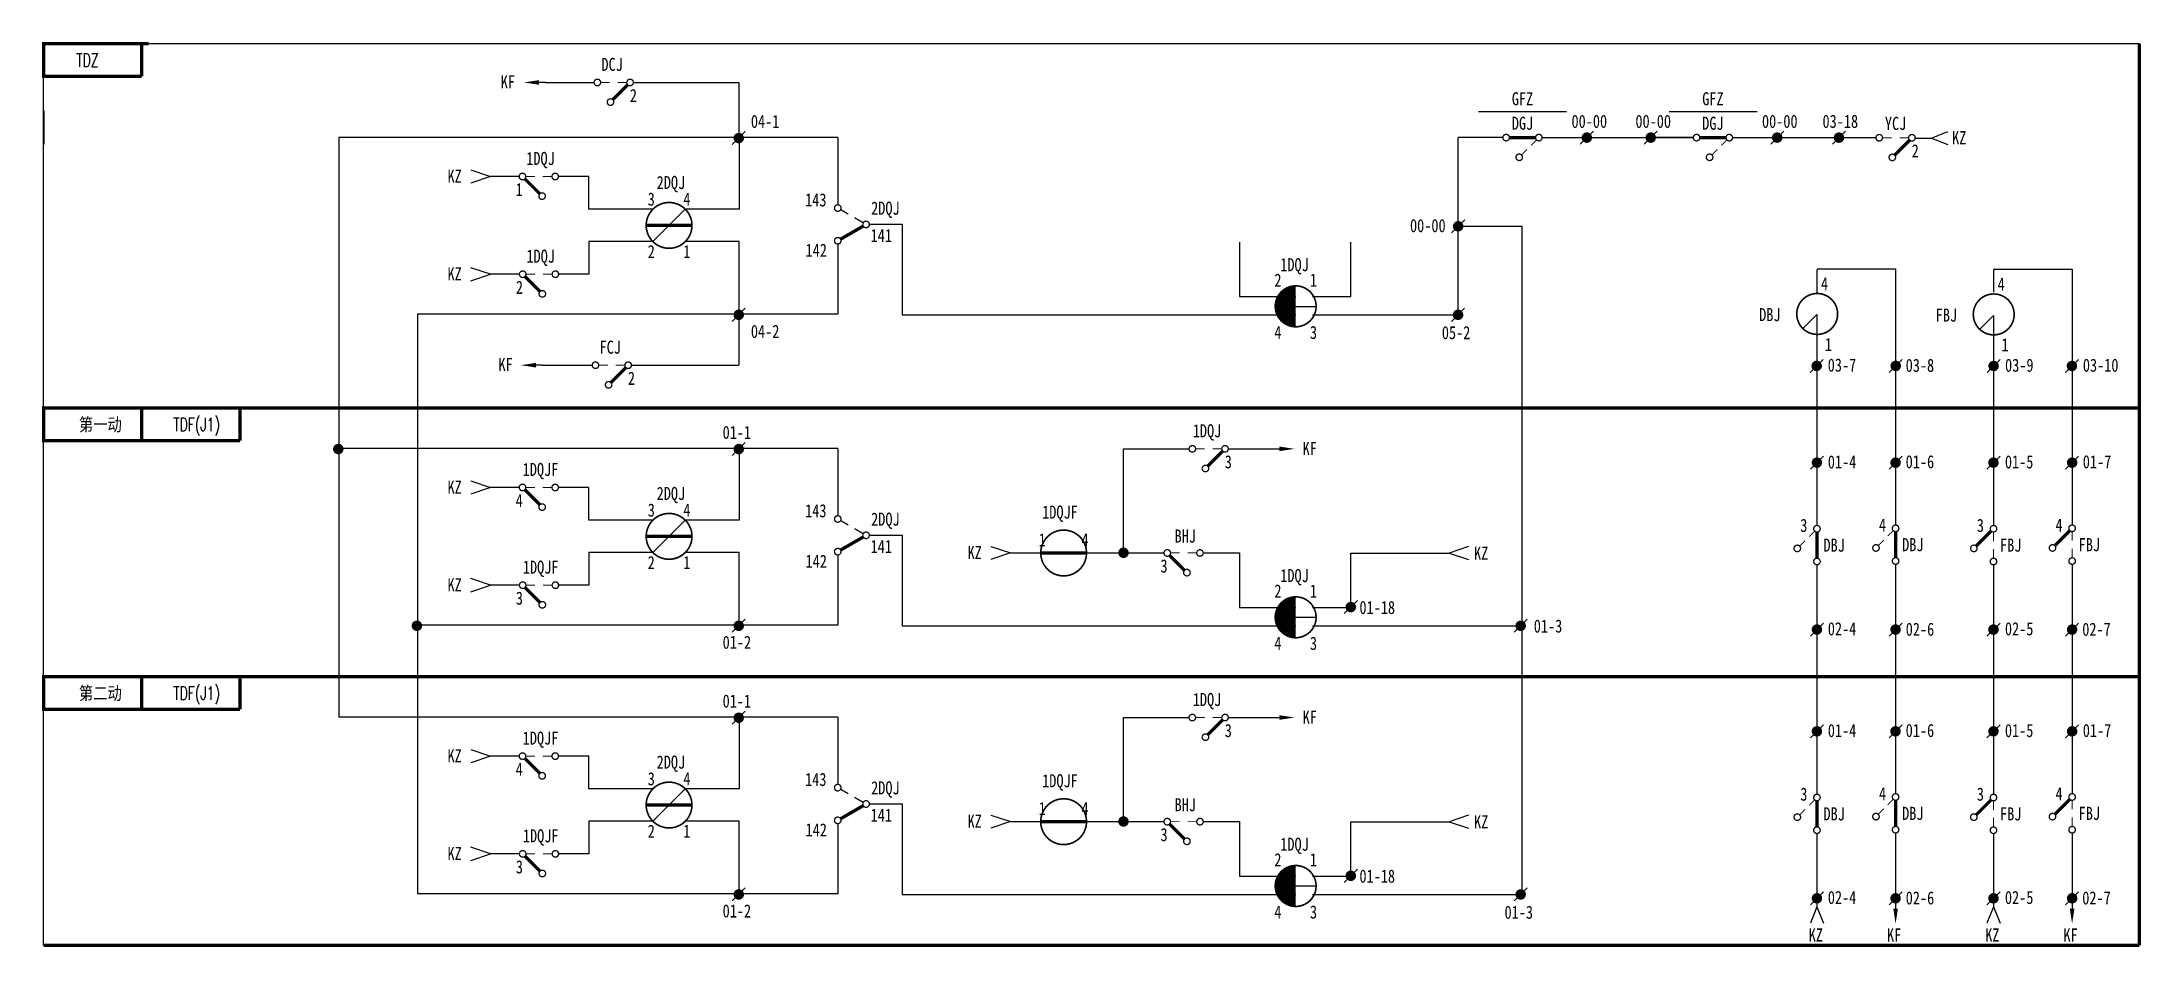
# Model space of a CAD drawing. Extents: x 0 to 321, y 0 to 138.
import ezdxf
from ezdxf.enums import TextEntityAlignment as Align

# ---------------------------------------------------------------- set-up
doc = ezdxf.new("R2010")
doc.units = 0
doc.linetypes.add('DASHED', pattern=[0.75, 0.5, -0.25])
doc.layers.get('0').update_dxf_attribs({"linetype": 'CONTINUOUS'})
doc.layers.add('TIE', color=7, linetype='CONTINUOUS')
doc.styles.add('CHINESE', font='SimSun.ttf', dxfattribs={"width": 0.9})
doc.styles.add('HZ', font='txt.shx', dxfattribs={"width": 0.7, "bigfont": 'hztxt.shx'})

# ---------------------------------------------------------------- blocks, each defined once
blk = doc.blocks.new('144')
at = {"const_width": 0.2}
for points in [[(1, 0, -1), (0, 0, -1)], [(6, 0, -1), (5, 0, -1)], [(4, -3, -1), (3, -3, -1)]]:
    blk.add_lwpolyline(points, format="xyb", close=True, dxfattribs=at)
for points, const_width in [([(2.4, 0), (1, 0)], 0.15), ([(5, 0), (3.6, 0)], 0.15), ([(0.85, -0.35), (3.15, -2.65)], 0.5)]:
    blk.add_lwpolyline(points, dxfattribs=dict(const_width=const_width))
blk.add_lwpolyline([(5.5, -1.3, 0, 0, 0), (5.5, -2.3, 0.8, 0, 0), (5.5, -4.5, 0, 0, 0)], format="xyseb")
at = {"width": 0.8}
for tag, p in [('RELAY', (3, 2.2)), ('0', (0, -2))]:
    blk.add_attdef(tag, text='', height=2, dxfattribs=at).set_placement(p, align=Align.MIDDLE)
blk = doc.blocks.new('W54')
for p, q in [((0, 0), (3, 1)), ((3, -1), (0, 0))]:
    blk.add_line(p, q)
blk = doc.blocks.new('W55')
at = {"rotation": 180}
blk.add_blockref('W54', (0, 0), dxfattribs=at)
blk = doc.blocks.new('W21')
blk.add_line((-1, -1), (1, 1))
at = {"const_width": 0.8}
blk.add_lwpolyline([(-0.4, 0, 1), (0.4, 0, 1)], format="xyb", close=True, dxfattribs=at)
blk = doc.blocks.new('W22')
at = {"const_width": 0.8}
blk.add_lwpolyline([(-0.4, 0, 1), (0.4, 0, 1)], format="xyb", close=True, dxfattribs=at)
blk = doc.blocks.new('W52')
blk.add_lwpolyline([(0, -3.3, 0, 0.7, 0), (0, -1, 0.7, 0.7, 0)], format="xyseb")
blk.add_lwpolyline([(0, 0), (0, -1)])

msp = doc.modelspace()

# ---------------------------------------------------------------- linework, layer by layer
for p, q in [((0, 0), (0, 137.77)), ((0, 137.77), (320.3, 137.77)), ((219.31, 127.39), (232.76, 127.39)), ((248.42, 127.39), (261.87, 127.39)), ((121.37, 123.43), (45.11, 123.43)), ((45.11, 123.43), (45.11, 34.88)), ((223.02, 123.41), (216.19, 123.41)), ((216.19, 96.33), (216.19, 123.41)), ((229.02, 123.41), (252.18, 123.41)), ((252.12, 123.41), (245.3, 123.41)), ((258.12, 123.41), (280.05, 123.41)), ((286.04, 123.35), (288.54, 123.35)), ((288.54, 123.35), (291.04, 124.35)), ((288.54, 123.35), (291.04, 122.35)), ((93.11, 107.53), (98.06, 112.48)), ((216.19, 109.87), (225.91, 109.87)), ((225.91, 109.87), (225.91, 7.77)), ((57.13, 96.43), (57.13, 7.88)), ((121.37, 96.43), (57.13, 96.43)), ((191.36, 97.63), (194.36, 97.63)), ((271.02, 96.4), (268.91, 94.29)), ((271.02, 96.4), (271.02, 93.4)), ((297.99, 96.23), (295.88, 94.12)), ((297.99, 96.23), (297.99, 93.23)), ((121.37, 75.93), (45.11, 75.93)), ((93.11, 60.02), (98.06, 64.97)), ((121.37, 48.93), (57.13, 48.93)), ((191.36, 50.13), (194.36, 50.13)), ((121.37, 34.88), (45.11, 34.88)), ((93.11, 18.97), (98.06, 23.92)), ((121.37, 7.88), (57.13, 7.88)), ((191.36, 9.08), (194.36, 9.08)), ((271.02, 5.88), (270.02, 3.38)), ((271.02, 5.88), (272.02, 3.38)), ((298, 5.88), (297, 3.38)), ((298, 5.88), (299, 3.38))]:
    msp.add_line(p, q)
at = {"linetype": 'Continuous'}
for p, q in [((76.71, 131.84), (84.18, 131.84)), ((90.13, 131.84), (106.24, 131.84)), ((106.24, 131.84), (106.24, 123.74)), ((106.31, 123.47), (106.31, 112.47)), ((121.37, 123.43), (121.37, 113.26)), ((72.65, 117.47), (68.31, 117.47)), ((83.31, 117.47), (78.69, 117.47)), ((83.31, 112.47), (83.31, 117.47)), ((93.24, 112.47), (83.31, 112.47)), ((106.31, 112.47), (98.19, 112.47)), ((126.21, 110.17), (131.21, 110.17)), ((131.21, 110.17), (131.21, 96.33)), ((93.24, 107.54), (83.31, 107.54)), ((83.31, 107.54), (83.31, 102.54)), ((106.31, 107.54), (98.19, 107.54)), ((106.31, 96.54), (106.31, 107.54)), ((121.37, 107.13), (121.37, 96.43)), ((182.76, 107.45), (182.76, 99.14)), ((199.78, 99.14), (199.78, 107.42)), ((271.02, 103.28), (271.02, 99.51)), ((271.04, 103.37), (283.04, 103.37)), ((283.04, 103.37), (283.04, 82.07)), ((298, 103.21), (298, 99.82)), ((298.02, 103.3), (310.02, 103.3)), ((310.02, 103.3), (310.02, 81.89)), ((72.73, 102.54), (68.31, 102.54)), ((83.31, 102.54), (78.61, 102.54)), ((45.11, 96.41), (45.11, 75.93)), ((106.24, 96.74), (106.24, 88.64)), ((131.21, 96.33), (191.36, 96.33)), ((182.76, 99.14), (191.36, 99.14)), ((193.93, 99.14), (199.78, 99.14)), ((193.93, 96.33), (216.19, 96.33)), ((271.02, 93.35), (271.02, 82.1)), ((298, 93.28), (298, 82.1)), ((76.24, 88.64), (83.86, 88.64)), ((89.84, 88.64), (106.2, 88.64)), ((271.02, 82.1), (271.02, 64.15)), ((283.04, 82.1), (283.04, 64.22)), ((298, 82.1), (298, 64.15)), ((310.02, 82.1), (310.02, 64.22)), ((106.31, 75.96), (106.31, 64.96)), ((121.37, 75.93), (121.37, 65.75)), ((165.06, 60.5), (165.06, 75.86)), ((165.06, 75.86), (175.14, 75.86)), ((181.06, 75.86), (187.87, 75.86)), ((72.65, 69.96), (68.31, 69.96)), ((83.31, 69.96), (78.69, 69.96)), ((83.31, 64.96), (83.31, 69.96)), ((93.24, 64.96), (83.31, 64.96)), ((106.31, 64.96), (98.19, 64.96)), ((126.21, 62.66), (131.21, 62.66)), ((131.21, 62.66), (131.21, 48.83)), ((93.24, 60.03), (83.31, 60.03)), ((83.31, 60.03), (83.31, 55.03)), ((106.31, 60.03), (98.19, 60.03)), ((106.31, 49.03), (106.31, 60.03)), ((121.37, 59.63), (121.37, 48.93)), ((147.76, 59.95), (152.39, 59.95)), ((158.39, 59.95), (171.2, 59.95)), ((177.23, 59.95), (182.76, 59.95)), ((182.76, 59.95), (182.76, 51.64)), ((199.78, 59.92), (206.01, 59.92)), ((199.78, 51.64), (199.78, 59.92)), ((206.01, 59.92), (214.78, 59.92)), ((271.02, 58.11), (271.02, 41.05)), ((283.04, 58.11), (283.04, 41.05)), ((298, 58.11), (298, 41.05)), ((310.02, 58.11), (310.02, 41.05)), ((72.73, 55.03), (68.31, 55.03)), ((83.31, 55.03), (78.61, 55.03)), ((182.76, 51.64), (191.36, 51.64)), ((193.93, 51.64), (199.78, 51.64)), ((131.21, 48.83), (191.36, 48.83)), ((193.93, 48.83), (225.91, 48.83)), ((271.02, 41.05), (271.02, 23.09)), ((283.04, 41.05), (283.04, 23.17)), ((298, 41.05), (298, 23.09)), ((310.02, 41.05), (310.02, 23.17)), ((106.31, 34.91), (106.31, 23.91)), ((121.37, 34.88), (121.37, 24.7)), ((165.06, 34.81), (175.14, 34.81)), ((165.06, 19.45), (165.06, 34.81)), ((181.06, 34.81), (187.87, 34.81)), ((72.65, 28.91), (68.31, 28.91)), ((83.31, 28.91), (78.69, 28.91)), ((83.31, 23.91), (83.31, 28.91)), ((93.24, 23.91), (83.31, 23.91)), ((106.31, 23.91), (98.19, 23.91)), ((126.21, 21.61), (131.21, 21.61)), ((131.21, 21.61), (131.21, 7.77)), ((93.24, 18.98), (83.31, 18.98)), ((83.31, 18.98), (83.31, 13.98)), ((106.31, 18.98), (98.19, 18.98)), ((106.31, 7.98), (106.31, 18.98)), ((121.37, 18.58), (121.37, 7.88)), ((147.76, 18.9), (152.39, 18.9)), ((158.39, 18.9), (171.2, 18.9)), ((177.23, 18.9), (182.76, 18.9)), ((182.76, 18.9), (182.76, 10.59)), ((199.78, 10.59), (199.78, 18.87)), ((199.78, 18.87), (206.01, 18.87)), ((206.01, 18.87), (214.78, 18.87)), ((271.02, 17.06), (271.02, 5.88)), ((283.04, 17.06), (283.04, 5.88)), ((298, 17.06), (298, 5.88)), ((310.02, 17.06), (310.02, 5.88)), ((72.73, 13.98), (68.31, 13.98)), ((83.31, 13.98), (78.61, 13.98)), ((182.76, 10.59), (191.36, 10.59)), ((193.93, 10.59), (199.78, 10.59)), ((131.21, 7.77), (191.36, 7.77)), ((193.93, 7.77), (225.91, 7.77))]:
    msp.add_line(p, q, dxfattribs=at)
for points, const_width in [([(15, 132.77), (0, 132.77), (0, 137.77), (16.07, 137.77)], 0.5), ([(224.02, 123.41), (228.02, 123.41)], 0.5), ([(228.16, 123.05), (227.32, 122.21)], 0.15), ([(253.12, 123.41), (257.12, 123.41)], 0.5), ([(257.27, 123.05), (256.42, 122.21)], 0.15), ([(281.04, 123.39), (282.44, 123.39)], 0.15), ([(285.19, 123.03), (282.89, 120.74)], 0.5), ([(283.64, 123.39), (285.04, 123.39)], 0.15), ([(226.72, 121.61), (225.87, 120.76)], 0.15), ([(255.82, 121.61), (254.98, 120.76)], 0.15), ([(121.81, 112.4), (122.98, 111.73)], 0.2), ([(92.09, 110), (99.09, 110)], 0.5), ([(123.93, 111.18), (125.27, 110.4)], 0.2), ([(320.3, 82.1), (0, 82.1)], 0.5), ([(15, 77.1), (0, 77.1), (0, 82.1), (16.07, 82.1)], 0.5), ([(30, 77.1), (15, 77.1), (15, 82.1), (31.07, 82.1)], 0.5), ([(121.81, 64.9), (122.98, 64.22)], 0.2), ([(92.09, 62.49), (99.09, 62.49)], 0.5), ([(123.93, 63.67), (125.27, 62.9)], 0.2), ([(269.22, 61.85), (268.37, 61)], 0.15), ([(270.67, 63.29), (269.82, 62.45)], 0.15), ([(271.02, 63.15), (271.02, 59.15)], 0.5), ([(281.24, 61.92), (280.39, 61.07)], 0.15), ([(282.68, 63.37), (281.84, 62.52)], 0.15), ([(283.04, 63.22), (283.04, 59.22)], 0.5), ([(297.65, 63.29), (295.36, 61)], 0.5), ([(298, 63.15), (298, 61.75)], 0.15), ([(309.67, 63.37), (307.37, 61.07)], 0.5), ([(310.02, 63.22), (310.02, 61.82)], 0.15), ([(152.39, 59.95), (159.39, 59.95)], 0.5), ([(298, 60.55), (298, 59.15)], 0.15), ([(310.02, 60.62), (310.02, 59.22)], 0.15), ([(320.3, 41.05), (0, 41.05)], 0.5), ([(320.3, 41.05), (0, 41.05)], 0.5), ([(320.3, 41.05), (0, 41.05)], 0.5), ([(320.3, 41.05), (0, 41.05)], 0.5), ([(15, 36.05), (0, 36.05), (0, 41.05), (16.07, 41.05)], 0.5), ([(30, 36.05), (15, 36.05), (15, 41.05), (31.07, 41.05)], 0.5), ([(121.81, 23.85), (122.98, 23.17)], 0.2), ([(123.93, 22.62), (125.27, 21.85)], 0.2), ([(297.65, 22.24), (295.36, 19.95)], 0.5), ([(309.67, 22.31), (307.37, 20.02)], 0.5), ([(92.09, 21.44), (99.09, 21.44)], 0.5), ([(269.22, 20.79), (268.37, 19.95)], 0.15), ([(270.67, 22.24), (269.82, 21.39)], 0.15), ([(271.02, 22.09), (271.02, 18.09)], 0.5), ([(281.24, 20.87), (280.39, 20.02)], 0.15), ([(282.68, 22.31), (281.84, 21.47)], 0.15), ([(283.04, 22.17), (283.04, 18.17)], 0.5), ([(298, 22.09), (298, 20.69)], 0.15), ([(298, 19.49), (298, 18.09)], 0.15), ([(310.02, 22.17), (310.02, 20.77)], 0.15), ([(310.02, 19.57), (310.02, 18.17)], 0.15), ([(152.39, 18.9), (159.39, 18.9)], 0.5), ([(320.3, 0), (0, 0)], 0.5), ([(320.3, 0), (0, 0)], 0.5), ([(320.3, 0), (0, 0)], 0.5)]:
    msp.add_lwpolyline(points, dxfattribs=dict(const_width=const_width))
for points in [[(15, 137.77, 0.5, 0.5, 0), (15, 132.77, 0.5, 0.5, 0)], [(223.52, 118.91, 0, 0, 0), (223.52, 119.91, 0.8, 0, 0), (223.52, 122.11, 0, 0, 0)], [(252.62, 118.91, 0, 0, 0), (252.62, 119.91, 0.8, 0, 0), (252.62, 122.11, 0, 0, 0)], [(280.54, 122.09, 0, 0, 0), (280.54, 121.09, 0.8, 0, 0), (280.54, 118.89, 0, 0, 0)], [(121.81, 107.9, 0.5, 0.5, 0), (125.27, 109.9, 0.5, 0.5, 0)], [(189.73, 97.63, 3.25, 3.25, -0.414214), (191.36, 99.26, 3.25, 3.25, 0)], [(191.36, 100.76, 0.25, 0.25, -0.414214), (194.48, 97.63, 0.25, 0.25, -0.414214), (191.36, 94.51, 0.25, 0.25, 0)], [(191.36, 96.01, 3.25, 3.25, -0.414214), (189.73, 97.63, 3.25, 3.25, 0)], [(191.36, 93.86, 0, 0, 0), (191.36, 92.86, 0.8, 0, 0), (191.36, 90.66, 0, 0, 0)], [(269.02, 89.9, 0, 0, 0), (269.02, 90.9, 0.8, 0, 0), (269.02, 93.1, 0, 0, 0)], [(296, 93.1, 0, 0, 0), (296, 92.1, 0.8, 0, 0), (296, 89.9, 0, 0, 0)], [(15, 82.1, 0.5, 0.5, 0), (15, 77.1, 0.5, 0.5, 0)], [(30, 82.1, 0.5, 0.5, 0), (30, 77.1, 0.5, 0.5, 0)], [(121.81, 60.4, 0.5, 0.5, 0), (125.27, 62.4, 0.5, 0.5, 0)], [(160.4, 58.65, 0, 0, 0), (160.4, 57.65, 0.8, 0, 0), (160.4, 55.45, 0, 0, 0)], [(269.02, 56.45, 0, 0, 0), (269.02, 57.45, 0.8, 0, 0), (269.02, 59.65, 0, 0, 0)], [(281.04, 56.52, 0, 0, 0), (281.04, 57.52, 0.8, 0, 0), (281.04, 59.72, 0, 0, 0)], [(296, 59.65, 0, 0, 0), (296, 58.65, 0.8, 0, 0), (296, 56.45, 0, 0, 0)], [(308.02, 59.72, 0, 0, 0), (308.02, 58.72, 0.8, 0, 0), (308.02, 56.52, 0, 0, 0)], [(189.73, 50.13, 3.25, 3.25, -0.414214), (191.36, 51.75, 3.25, 3.25, -1)], [(191.36, 48.5, 3.25, 3.25, -0.414214), (189.73, 50.13, 3.25, 3.25, -1)], [(191.36, 53.25, 0.25, 0.25, -0.414214), (194.48, 50.13, 0.25, 0.25, -0.414214), (191.36, 47, 0.25, 0.25, -1)], [(191.36, 46.35, 0, 0, 0), (191.36, 45.35, 0.8, 0, 0), (191.36, 43.15, 0, 0, 0)], [(15, 41.05, 0.5, 0.5, 0), (15, 36.05, 0.5, 0.5, 0)], [(30, 41.05, 0.5, 0.5, 0), (30, 36.05, 0.5, 0.5, 0)], [(121.81, 19.35, 0.5, 0.5, 0), (125.27, 21.35, 0.5, 0.5, 0)], [(160.4, 17.6, 0, 0, 0), (160.4, 16.6, 0.8, 0, 0), (160.4, 14.4, 0, 0, 0)], [(269.02, 15.39, 0, 0, 0), (269.02, 16.39, 0.8, 0, 0), (269.02, 18.59, 0, 0, 0)], [(281.04, 15.47, 0, 0, 0), (281.04, 16.47, 0.8, 0, 0), (281.04, 18.67, 0, 0, 0)], [(296, 18.59, 0, 0, 0), (296, 17.59, 0.8, 0, 0), (296, 15.39, 0, 0, 0)], [(308.02, 18.67, 0, 0, 0), (308.02, 17.67, 0.8, 0, 0), (308.02, 15.47, 0, 0, 0)], [(189.73, 9.08, 3.25, 3.25, -0.414214), (191.36, 10.7, 3.25, 3.25, -1)], [(191.36, 7.45, 3.25, 3.25, -0.414214), (189.73, 9.08, 3.25, 3.25, -1)], [(191.36, 12.2, 0.25, 0.25, -0.414214), (194.48, 9.08, 0.25, 0.25, -0.414214), (191.36, 5.95, 0.25, 0.25, -1)], [(191.36, 5.3, 0, 0, 0), (191.36, 4.3, 0.8, 0, 0), (191.36, 2.1, 0, 0, 0)]]:
    msp.add_lwpolyline(points, format="xyseb")
at = {"linetype": 'ByBlock', "const_width": 0.5}
msp.add_lwpolyline([(320.3, 137.77), (320.3, 0)], dxfattribs=at)
at = {"linetype": 'Continuous'}
msp.add_lwpolyline([(0, 122.32, 0.3, 0.3, 0), (0, 127.52, 0.3, 0.3, 0)], format="xyseb", dxfattribs=at)
for points, const_width in [([(223.02, 123.41, 1), (224.02, 123.41, 1)], 0.2), ([(228.02, 123.41, 1), (229.02, 123.41, 1)], 0.2), ([(252.12, 123.41, 1), (253.12, 123.41, 1)], 0.2), ([(257.12, 123.41, 1), (258.12, 123.41, 1)], 0.2), ([(280.04, 123.39, 1), (281.04, 123.39, 1)], 0.2), ([(285.04, 123.39, 1), (286.04, 123.39, 1)], 0.2), ([(225.02, 120.41, 1), (226.02, 120.41, 1)], 0.2), ([(254.12, 120.41, 1), (255.12, 120.41, 1)], 0.2), ([(282.04, 120.39, 1), (283.04, 120.39, 1)], 0.2), ([(92.09, 110, 1), (99.09, 110, 1)], 0.25), ([(44.64, 75.83, 1), (45.44, 75.83, 1)], 0.8), ([(92.09, 62.49, 1), (99.09, 62.49, 1)], 0.25), ([(270.52, 63.65, -1), (271.52, 63.65, -1)], 0.2), ([(282.54, 63.72, -1), (283.54, 63.72, -1)], 0.2), ([(297.5, 63.65, -1), (298.5, 63.65, -1)], 0.2), ([(309.52, 63.72, -1), (310.52, 63.72, -1)], 0.2), ([(152.39, 59.95, 1), (159.39, 59.95, 1)], 0.25), ([(267.52, 60.65, -1), (268.52, 60.65, -1)], 0.2), ([(279.54, 60.72, -1), (280.54, 60.72, -1)], 0.2), ([(294.5, 60.65, -1), (295.5, 60.65, -1)], 0.2), ([(306.52, 60.72, -1), (307.52, 60.72, -1)], 0.2), ([(270.52, 58.65, -1), (271.52, 58.65, -1)], 0.2), ([(282.54, 58.72, -1), (283.54, 58.72, -1)], 0.2), ([(297.5, 58.65, -1), (298.5, 58.65, -1)], 0.2), ([(309.52, 58.72, -1), (310.52, 58.72, -1)], 0.2), ([(56.65, 48.83, 1), (57.45, 48.83, 1)], 0.8), ([(92.09, 21.44, 1), (99.09, 21.44, 1)], 0.25), ([(152.39, 18.9, 1), (159.39, 18.9, 1)], 0.25), ([(270.52, 22.59, -1), (271.52, 22.59, -1)], 0.2), ([(282.54, 22.67, -1), (283.54, 22.67, -1)], 0.2), ([(297.5, 22.59, -1), (298.5, 22.59, -1)], 0.2), ([(309.52, 22.67, -1), (310.52, 22.67, -1)], 0.2), ([(267.52, 19.59, -1), (268.52, 19.59, -1)], 0.2), ([(279.54, 19.67, -1), (280.54, 19.67, -1)], 0.2), ([(294.5, 19.59, -1), (295.5, 19.59, -1)], 0.2), ([(306.52, 19.67, -1), (307.52, 19.67, -1)], 0.2), ([(270.52, 17.59, -1), (271.52, 17.59, -1)], 0.2), ([(282.54, 17.67, -1), (283.54, 17.67, -1)], 0.2), ([(297.5, 17.59, -1), (298.5, 17.59, -1)], 0.2), ([(309.52, 17.67, -1), (310.52, 17.67, -1)], 0.2)]:
    msp.add_lwpolyline(points, format="xyb", close=True, dxfattribs=dict(const_width=const_width))
for points in [[(120.87, 112.65, 0.2, 0.2, -1), (121.87, 112.65, 0.2, 0.2, -1)], [(125.2, 110.15, 0.2, 0.2, -1), (126.2, 110.15, 0.2, 0.2, -1)], [(120.87, 107.65, 0.2, 0.2, -1), (121.87, 107.65, 0.2, 0.2, -1)], [(268.85, 94.26, 0.25, 0.25, 1), (273.27, 98.68, 0.25, 0.25, 1)], [(295.83, 94.19, 0.25, 0.25, 1), (300.25, 98.61, 0.25, 0.25, 1)], [(120.87, 65.15, 0.2, 0.2, -1), (121.87, 65.15, 0.2, 0.2, -1)], [(125.2, 62.65, 0.2, 0.2, -1), (126.2, 62.65, 0.2, 0.2, -1)], [(120.87, 60.15, 0.2, 0.2, -1), (121.87, 60.15, 0.2, 0.2, -1)], [(120.87, 24.1, 0.2, 0.2, -1), (121.87, 24.1, 0.2, 0.2, -1)], [(120.87, 19.1, 0.2, 0.2, -1), (121.87, 19.1, 0.2, 0.2, -1)], [(125.2, 21.6, 0.2, 0.2, -1), (126.2, 21.6, 0.2, 0.2, -1)]]:
    msp.add_lwpolyline(points, format="xyseb", close=True)

# ---------------------------------------------------------------- block references
at = {"xscale": -1}
for name, p, rotation in [('W52', (76.71, 131.84), 270), ('W55', (68.31, 102.54), 180), ('W52', (76.24, 88.64), 270), ('W55', (68.31, 55.03), 180), ('W55', (68.31, 13.98), 180)]:
    msp.add_blockref(name, p, dxfattribs=dict(at, rotation=rotation))
at = {"linetype": 'DASHED', "xscale": -1}
for p in [(90.13, 131.84), (89.84, 88.64), (181.06, 75.86), (181.06, 34.81)]:
    msp.add_blockref('144', p, dxfattribs=at)
for name, p in [('W21', (106.24, 123.34)), ('W21', (235.85, 123.41)), ('W21', (245.62, 123.41)), ('W21', (264.95, 123.41)), ('W21', (274.39, 123.41)), ('W55', (68.31, 117.47)), ('W21', (216.19, 109.87)), ('W21', (106.24, 96.34)), ('W21', (216.17, 96.34)), ('W21', (270.98, 88.53)), ('W21', (283.06, 88.53)), ('W21', (298.02, 88.52)), ('W21', (309.99, 88.52)), ('W21', (106.24, 75.83)), ('W21', (271.02, 73.75)), ('W21', (283.04, 73.75)), ('W21', (298, 73.75)), ('W21', (310.02, 73.75)), ('W55', (68.31, 69.96)), ('W55', (147.76, 59.95)), ('W22', (165.04, 59.98)), ('W21', (199.78, 51.68)), ('W21', (106.24, 48.83)), ('W21', (225.74, 48.83)), ('W21', (271.02, 48.25)), ('W21', (283.04, 48.25)), ('W21', (298, 48.25)), ('W21', (310.02, 48.25)), ('W21', (106.24, 34.78)), ('W21', (271.02, 32.7)), ('W21', (283.04, 32.7)), ('W21', (298, 32.7)), ('W21', (310.02, 32.7)), ('W55', (68.31, 28.91)), ('W55', (147.76, 18.9)), ('W22', (165.04, 18.93)), ('W21', (199.78, 10.63)), ('W21', (106.24, 7.78)), ('W21', (225.74, 7.78)), ('W21', (271.02, 7.19)), ('W21', (283.04, 7.19)), ('W52', (283.04, 6.6)), ('W21', (298, 7.19)), ('W21', (310.02, 7.19)), ('W52', (310.02, 6.6))]:
    msp.add_blockref(name, p)
at = {"linetype": 'DASHED'}
for p in [(72.69, 117.47), (72.72, 102.54), (72.69, 69.96), (171.23, 59.95), (72.72, 55.03), (72.69, 28.91), (171.23, 18.9), (72.72, 13.98)]:
    msp.add_blockref('144', p, dxfattribs=at)
at = {"rotation": 90}
for p in [(187.87, 75.86), (187.87, 34.81)]:
    msp.add_blockref('W52', p, dxfattribs=at)
at = {"xscale": -1}
for p in [(214.79, 59.94), (214.79, 18.89)]:
    msp.add_blockref('W55', p, dxfattribs=at)

# ---------------------------------------------------------------- texts
at = {"color": 6, "linetype": 'Continuous', "style": 'HZ', "width": 0.7}
for s, p in [('TDZ', (8.41, 134.25)), ('TDF(J1)', (26.95, 78.58)), ('TDF(J1)', (26.95, 37.53))]:
    msp.add_text(s, height=2, dxfattribs=at).set_placement(p, align=Align.RIGHT)
at = {"width": 0.8}
for s, p in [('2', (90.13, 129.84)), ('GFZ', (226.02, 129.35)), ('GFZ', (255.12, 129.35)), ('DGJ', (226.02, 125.61)), ('DGJ', (255.12, 125.61)), ('YCJ', (283.04, 125.59)), ('2', (286.04, 121.39)), ('1', (72.69, 115.47)), ('3    4', (95.59, 114)), ('2    1', (95.59, 106)), ('2', (72.72, 100.54)), ('2    1', (191.36, 101.63)), ('4    3', (191.36, 93.63)), ('2', (89.84, 86.64)), ('3', (181.06, 73.86)), ('4', (72.69, 67.96)), ('3    4', (95.59, 66.49)), ('3', (269.02, 64.15)), ('4', (281.04, 64.22)), ('3', (296, 64.15)), ('4', (308.02, 64.22)), ('1     4', (155.89, 61.95)), ('2    1', (95.59, 58.49)), ('3', (171.23, 57.95)), ('2    1', (191.36, 54.13)), ('3', (72.72, 53.03)), ('4    3', (191.36, 46.13)), ('3', (181.06, 32.81)), ('4', (72.69, 26.91)), ('3    4', (95.59, 25.44)), ('3', (269.02, 23.09)), ('4', (281.04, 23.17)), ('3', (296, 23.09)), ('4', (308.02, 23.17)), ('1     4', (155.89, 20.9)), ('2    1', (95.59, 17.44)), ('3', (171.23, 16.9)), ('3', (72.72, 11.98)), ('2    1', (191.36, 13.08)), ('4    3', (191.36, 5.08))]:
    msp.add_text(s, height=2, dxfattribs=at).set_placement(p, align=Align.MIDDLE)
for s, p in [('143', (116.38, 112.9)), ('141', (126.39, 107.44)), ('142', (116.45, 105.2)), ('4', (271.64, 100.08)), ('4', (298.63, 100.01)), ('1', (272.23, 90.82)), ('1', (299.22, 90.75)), ('143', (116.38, 65.4)), ('141', (126.39, 59.94)), ('142', (116.45, 57.69)), ('143', (116.38, 24.35)), ('141', (126.39, 18.89)), ('142', (116.45, 16.64))]:
    msp.add_text(s, height=2, dxfattribs=at).set_placement(p)
at = {"linetype": 'Continuous', "style": 'CHINESE', "width": 0.8}
for s, p in [('第一动', (11.95, 78.58)), ('第二动', (11.95, 37.53))]:
    msp.add_text(s, height=2, dxfattribs=at).set_placement(p, align=Align.RIGHT)
at = {"width": 0.8}
for s, p in [('DBJ', (272.02, 61.15)), ('DBJ', (284.04, 61.22)), ('FBJ', (299, 61.15)), ('FBJ', (311.02, 61.22)), ('DBJ', (272.02, 20.09)), ('DBJ', (284.04, 20.17)), ('FBJ', (299, 20.09)), ('FBJ', (311.02, 20.17))]:
    msp.add_text(s, height=2, dxfattribs=at).set_placement(p, align=Align.MIDDLE_LEFT)
at = {"layer": 'TIE', "width": 0.8}
for s, p in [('DCJ', (86.88, 133.6)), ('1DQJ', (75.94, 119.23)), ('2DQJ', (95.87, 115.56)), ('2DQJ', (128.65, 111.63)), ('1DQJ', (75.97, 104.3)), ('FCJ', (86.59, 90.4)), ('1DQJ', (177.81, 77.62)), ('1DQJF', (75.94, 71.72)), ('2DQJ', (95.87, 68.05)), ('2DQJ', (128.65, 64.12)), ('BHJ', (174.48, 61.54)), ('1DQJF', (75.97, 56.79)), ('1DQJ', (177.81, 36.57)), ('1DQJF', (75.94, 30.67)), ('2DQJ', (95.87, 27)), ('2DQJ', (128.65, 23.07)), ('BHJ', (174.48, 20.49)), ('1DQJF', (75.97, 15.74))]:
    msp.add_text(s, height=2, dxfattribs=at).set_placement(p, align=Align.CENTER)
for s, p in [('KF', (69.87, 130.93)), ('KZ', (291.68, 122.4)), ('KZ', (61.73, 116.53)), ('KZ', (61.73, 101.59)), ('1DQJ', (189, 103)), ('DBJ', (262.19, 95.37)), ('FBJ', (289.17, 95.3)), ('KF', (69.52, 87.76)), ('KF', (192.42, 74.93)), ('KZ', (61.73, 69.02)), ('1DQJF', (152.61, 65.2)), ('KZ', (141.21, 59.01)), ('KZ', (61.73, 54.08)), ('1DQJ', (189, 55.5)), ('KF', (192.42, 33.88)), ('KZ', (61.73, 27.97)), ('1DQJF', (152.61, 24.15)), ('KZ', (141.21, 17.96)), ('1DQJ', (189, 14.45)), ('KZ', (61.73, 13.03))]:
    msp.add_text(s, height=2, dxfattribs=at).set_placement(p)
at = {"layer": 'TIE', "color": 3, "width": 0.8}
for s, p in [('04-1', (110.27, 125.87)), ('04-2', (110.27, 93.79)), ('05-2', (215.87, 93.6)), ('01-1', (105.95, 78.36)), ('01-3', (229.92, 48.77)), ('01-2', (105.95, 46.29)), ('01-1', (105.95, 37.31)), ('01-2', (105.95, 5.24)), ('01-3', (225.45, 5.04))]:
    msp.add_text(s, height=2, dxfattribs=at).set_placement(p, align=Align.MIDDLE)
at = {"layer": 'TIE', "color": 2, "width": 0.8}
for p in [(236.23, 124.9), (246, 124.9), (265.34, 124.9)]:
    msp.add_text('00-00', height=2, dxfattribs=at).set_placement(p, align=Align.CENTER)
at = {"layer": 'TIE', "color": 3, "width": 0.8}
msp.add_text('03-18', height=2, dxfattribs=at).set_placement((274.59, 124.9), align=Align.CENTER)
at = {"layer": 'TIE', "color": 2, "width": 0.8}
msp.add_text('00-00', height=2, dxfattribs=at).set_placement((211.55, 109.95), align=Align.MIDDLE)
at = {"layer": 'TIE', "color": 3, "width": 0.8}
for s, p in [('03-7', (272.67, 87.66)), ('03-8', (284.58, 87.62)), ('03-9', (299.77, 87.64)), ('03-10', (311.66, 87.64)), ('01-4', (272.68, 72.87)), ('01-6', (284.58, 72.89)), ('01-5', (299.75, 72.87)), ('01-7', (311.65, 72.89)), ('01-18', (201.1, 50.63)), ('02-4', (272.68, 47.37)), ('02-6', (284.59, 47.3)), ('02-5', (299.75, 47.37)), ('02-7', (311.57, 47.3)), ('01-4', (272.68, 31.82)), ('01-6', (284.58, 31.84)), ('01-5', (299.75, 31.82)), ('01-7', (311.65, 31.84)), ('01-18', (201.1, 9.58)), ('02-4', (272.68, 6.32)), ('02-6', (284.59, 6.25)), ('02-5', (299.75, 6.32)), ('02-7', (311.57, 6.25))]:
    msp.add_text(s, height=2, dxfattribs=at).set_placement(p)
at = {"layer": 'TIE', "color": 1, "width": 0.8}
for s, p in [('KZ', (218.61, 58.91)), ('KZ', (218.61, 17.86)), ('KZ', (269.76, 0.59)), ('KF', (281.72, 0.59)), ('KZ', (296.74, 0.59)), ('KF', (308.7, 0.59))]:
    msp.add_text(s, height=2, dxfattribs=at).set_placement(p)

doc.saveas('drawing.dxf')
